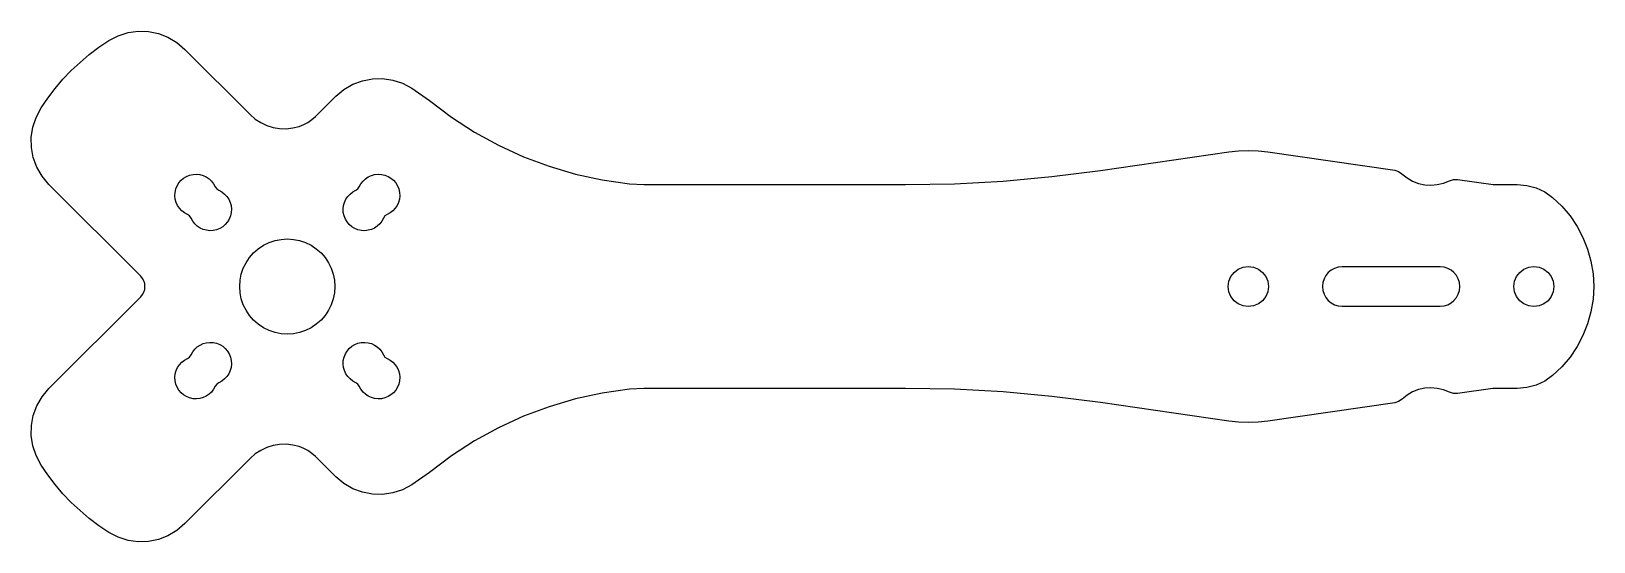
# Model space of a CAD drawing. Extents: x -465 to -31, y 948 to 1090.
import ezdxf

# ---------------------------------------------------------------- set-up
doc = ezdxf.new("R2010")
doc.units = 0

msp = doc.modelspace()

# ---------------------------------------------------------------- linework, layer by layer
for p, q in [((-446.438026, 1085.322402), (-443.6602, 1087.205)), ((-443.6602, 1087.205), (-441.040345, 1088.551358)), ((-441.040345, 1088.551358), (-438.290363, 1089.410764)), ((-438.290363, 1089.410764), (-435.471692, 1089.79037)), ((-435.471692, 1089.79037), (-432.645769, 1089.697328)), ((-432.645769, 1089.697328), (-429.874032, 1089.138788)), ((-429.874032, 1089.138788), (-427.217916, 1088.121902)), ((-427.217916, 1088.121902), (-424.73886, 1086.653823)), ((-424.73886, 1086.653823), (-422.4983, 1084.7417)), ((-451.655685, 1081.135867), (-449.104896, 1083.297656)), ((-449.104896, 1083.297656), (-446.438026, 1085.322402)), ((-422.4983, 1084.7417), (-404.3496, 1066.6116)), ((-456.388514, 1076.421588), (-454.085266, 1078.842143)), ((-454.085266, 1078.842143), (-451.655685, 1081.135867)), ((-460.595507, 1071.220411), (-458.560303, 1073.879309)), ((-458.560303, 1073.879309), (-456.388514, 1076.421588)), ((-380.58151, 1071.7066), (-378.321955, 1073.592288)), ((-378.321955, 1073.592288), (-375.82913, 1075.032133)), ((-375.82913, 1075.032133), (-373.164393, 1076.019647)), ((-373.164393, 1076.019647), (-370.389099, 1076.548344)), ((-370.389099, 1076.548344), (-367.564606, 1076.611735)), ((-367.564606, 1076.611735), (-364.752273, 1076.203333)), ((-364.752273, 1076.203333), (-362.013455, 1075.31665)), ((-362.013455, 1075.31665), (-359.40951, 1073.9452)), ((-359.40951, 1073.9452), (-354.55079, 1070.4856)), ((-463.881144, 1065.845058), (-462.48916, 1068.44995)), ((-462.48916, 1068.44995), (-462.489, 1068.45)), ((-462.489, 1068.45), (-460.595507, 1071.220411)), ((-386.24859, 1066.0823), (-380.58151, 1071.7066)), ((-354.55079, 1070.4856), (-348.429511, 1065.873162)), ((-464.785665, 1063.101776), (-463.881144, 1065.845058)), ((-404.3496, 1066.6116), (-402.93735, 1065.38498)), ((-402.93735, 1065.38498), (-401.391483, 1064.380065)), ((-401.391483, 1064.380065), (-399.737365, 1063.602935)), ((-389.49564, 1063.829936), (-388.329166, 1064.451559)), ((-388.329166, 1064.451559), (-387.242957, 1065.204702)), ((-387.242957, 1065.204702), (-386.24859, 1066.0823)), ((-348.429511, 1065.873162), (-342.016634, 1061.730392)), ((-465.209028, 1060.282117), (-464.785665, 1063.101776)), ((-465.15754, 1057.448091), (-465.209028, 1060.282117)), ((-399.737365, 1063.602935), (-398.000361, 1063.059673)), ((-398.000361, 1063.059673), (-396.205837, 1062.756357)), ((-396.205837, 1062.756357), (-394.379159, 1062.69907)), ((-394.379159, 1062.69907), (-392.545691, 1062.89389)), ((-392.545691, 1062.89389), (-390.7308, 1063.3469)), ((-390.7308, 1063.3469), (-389.49564, 1063.829936)), ((-342.016634, 1061.730392), (-335.339552, 1058.068675)), ((-464.637507, 1054.661709), (-465.15754, 1057.448091)), ((-335.339552, 1058.068675), (-328.425657, 1054.899398)), ((-168.10296, 1051.0563), (-132.39936, 1056.2213)), ((-132.39936, 1056.2213), (-129.698964, 1056.513338)), ((-129.698964, 1056.513338), (-126.98806, 1056.610684)), ((-126.98806, 1056.610684), (-124.277156, 1056.513338)), ((-124.277156, 1056.513338), (-121.57676, 1056.2213)), ((-121.57676, 1056.2213), (-86.31216, 1051.1198)), ((-463.655234, 1051.984985), (-464.637507, 1054.661709)), ((-462.217026, 1049.479928), (-463.655234, 1051.984985)), ((-328.425657, 1054.899398), (-321.30234, 1052.233946)), ((-321.30234, 1052.233946), (-313.996996, 1050.083705)), ((-181.572266, 1049.354135), (-168.10296, 1051.0563)), ((-86.31216, 1051.1198), (-85.219939, 1050.787586)), ((-460.32919, 1047.20855), (-462.217026, 1049.479928)), ((-434.79149, 1021.68835), (-460.32919, 1047.20855)), ((-425.039682, 1045.944784), (-424.683608, 1046.82637)), ((-424.683608, 1046.82637), (-424.19594, 1047.629347)), ((-424.19594, 1047.629347), (-423.589923, 1048.340468)), ((-423.589923, 1048.340468), (-422.878804, 1048.946487)), ((-422.878804, 1048.946487), (-422.075828, 1049.434157)), ((-422.075828, 1049.434157), (-421.194242, 1049.790233)), ((-421.194242, 1049.790233), (-420.247293, 1050.001468)), ((-420.247293, 1050.001468), (-419.278506, 1050.05425)), ((-419.278506, 1050.05425), (-418.333468, 1049.94991)), ((-418.333468, 1049.94991), (-417.428514, 1049.697618)), ((-417.428514, 1049.697618), (-416.57998, 1049.306543)), ((-416.57998, 1049.306543), (-415.804202, 1048.785854)), ((-415.804202, 1048.785854), (-415.117514, 1048.144721)), ((-415.117514, 1048.144721), (-414.536251, 1047.392313)), ((-414.536251, 1047.392313), (-414.07675, 1046.5378)), ((-414.07675, 1046.5378), (-413.680522, 1045.956258)), ((-374.436473, 1045.956257), (-374.04024, 1046.5378)), ((-374.04024, 1046.5378), (-373.580739, 1047.392314)), ((-373.580739, 1047.392314), (-372.999477, 1048.144723)), ((-372.999477, 1048.144723), (-372.312789, 1048.785857)), ((-372.312789, 1048.785857), (-371.53701, 1049.306547)), ((-371.53701, 1049.306547), (-370.688475, 1049.697623)), ((-370.688475, 1049.697623), (-369.783521, 1049.949916)), ((-369.783521, 1049.949916), (-368.838482, 1050.054256)), ((-368.838482, 1050.054256), (-367.869695, 1050.001474)), ((-367.869695, 1050.001474), (-366.922744, 1049.790238)), ((-366.922744, 1049.790238), (-366.041158, 1049.434162)), ((-366.041158, 1049.434162), (-365.238182, 1048.946491)), ((-365.238182, 1048.946491), (-364.527062, 1048.340471)), ((-364.527062, 1048.340471), (-363.921045, 1047.629349)), ((-363.921045, 1047.629349), (-363.433377, 1046.826371)), ((-363.433377, 1046.826371), (-363.077304, 1045.944783)), ((-313.996996, 1050.083705), (-306.537015, 1048.460061)), ((-306.537015, 1048.460061), (-298.94979, 1047.3744)), ((-298.94979, 1047.3744), (-294.95196, 1047.1624)), ((-294.95196, 1047.1624), (-222.21626, 1047.1624)), ((-222.21626, 1047.1624), (-208.642016, 1047.406243)), ((-208.642016, 1047.406243), (-195.089651, 1048.137135)), ((-195.089651, 1048.137135), (-181.572266, 1049.354135)), ((-85.219939, 1050.787586), (-84.27674, 1050.1444)), ((-84.27674, 1050.1444), (-82.861517, 1049.016116)), ((-82.861517, 1049.016116), (-81.317931, 1048.133133)), ((-81.317931, 1048.133133), (-79.676308, 1047.499836)), ((-79.676308, 1047.499836), (-77.966969, 1047.120614)), ((-77.966969, 1047.120614), (-76.220239, 1046.999852)), ((-76.220239, 1046.999852), (-74.466442, 1047.141938)), ((-74.466442, 1047.141938), (-72.735901, 1047.551258)), ((-72.735901, 1047.551258), (-71.05894, 1048.2322)), ((-71.05894, 1048.2322), (-69.972134, 1048.581728)), ((-69.972134, 1048.581728), (-68.83054, 1048.5908)), ((-68.83054, 1048.5908), (-58.95667, 1047.1624)), ((-58.95667, 1047.1624), (-52.22702, 1047.1624)), ((-52.22702, 1047.1624), (-49.569538, 1046.927026)), ((-49.569538, 1046.927026), (-47.013874, 1046.235133)), ((-425.303694, 1044.029047), (-425.250914, 1044.997834)), ((-425.199351, 1043.084009), (-425.303694, 1044.029047)), ((-425.250914, 1044.997834), (-425.039682, 1045.944784)), ((-424.947057, 1042.179056), (-425.199351, 1043.084009)), ((-424.555979, 1041.330523), (-424.947057, 1042.179056)), ((-413.680522, 1045.956258), (-413.099, 1045.56)), ((-413.099, 1045.56), (-412.244484, 1045.100503)), ((-413.099, 1045.56), (-413.099, 1045.56)), ((-412.244484, 1045.100503), (-411.492073, 1044.519243)), ((-411.492073, 1044.519243), (-410.850936, 1043.832557)), ((-410.850936, 1043.832557), (-410.330243, 1043.05678)), ((-410.330243, 1043.05678), (-409.939164, 1042.208247)), ((-409.939164, 1042.208247), (-409.686868, 1041.303294)), ((-378.430132, 1041.303294), (-378.177836, 1042.208247)), ((-378.177836, 1042.208247), (-377.786757, 1043.05678)), ((-377.786757, 1043.05678), (-377.266064, 1043.832557)), ((-377.266064, 1043.832557), (-376.624927, 1044.519243)), ((-376.624927, 1044.519243), (-375.872516, 1045.100503)), ((-375.872516, 1045.100503), (-375.018, 1045.56)), ((-375.018, 1045.56), (-374.436473, 1045.956257)), ((-375.018, 1045.56), (-375.018, 1045.56)), ((-363.169934, 1042.179053), (-363.561013, 1041.33052)), ((-362.917638, 1043.084006), (-363.169934, 1042.179053)), ((-363.077304, 1045.944783), (-362.866072, 1044.997832)), ((-362.813294, 1044.029044), (-362.917638, 1043.084006)), ((-362.866072, 1044.997832), (-362.813294, 1044.029044)), ((-47.013874, 1046.235133), (-44.618083, 1045.108049)), ((-44.618083, 1045.108049), (-42.44022, 1043.5671)), ((-42.44022, 1043.5671), (-39.862436, 1041.123015)), ((-424.035288, 1040.554746), (-424.555979, 1041.330523)), ((-423.394154, 1039.868059), (-424.035288, 1040.554746)), ((-422.641744, 1039.286799), (-423.394154, 1039.868059)), ((-421.78723, 1038.8273), (-422.641744, 1039.286799)), ((-421.205703, 1038.431043), (-421.78723, 1038.8273)), ((-420.80947, 1037.8495), (-421.205703, 1038.431043)), ((-420.349969, 1036.994986), (-420.80947, 1037.8495)), ((-409.846534, 1038.442517), (-410.202607, 1037.560929)), ((-409.635302, 1039.389468), (-409.846534, 1038.442517)), ((-409.686868, 1041.303294), (-409.582524, 1040.358256)), ((-409.582524, 1040.358256), (-409.635302, 1039.389468)), ((-378.534476, 1040.358256), (-378.430132, 1041.303294)), ((-378.481698, 1039.389468), (-378.534476, 1040.358256)), ((-378.270466, 1038.442517), (-378.481698, 1039.389468)), ((-377.914393, 1037.560929), (-378.270466, 1038.442517)), ((-367.30753, 1037.8495), (-367.767031, 1036.994986)), ((-366.911297, 1038.431043), (-367.30753, 1037.8495)), ((-366.32977, 1038.8273), (-366.911297, 1038.431043)), ((-365.475254, 1039.286797), (-366.32977, 1038.8273)), ((-364.722843, 1039.868057), (-365.475254, 1039.286797)), ((-364.081706, 1040.554743), (-364.722843, 1039.868057)), ((-363.561013, 1041.33052), (-364.081706, 1040.554743)), ((-39.862436, 1041.123015), (-37.586161, 1038.43705)), ((-37.586161, 1038.43705), (-35.624401, 1035.537313)), ((-419.768707, 1036.242577), (-420.349969, 1036.994986)), ((-419.082019, 1035.601443), (-419.768707, 1036.242577)), ((-418.30624, 1035.080753), (-419.082019, 1035.601443)), ((-417.457705, 1034.689677), (-418.30624, 1035.080753)), ((-416.552751, 1034.437384), (-417.457705, 1034.689677)), ((-415.607712, 1034.333044), (-416.552751, 1034.437384)), ((-414.638925, 1034.385826), (-415.607712, 1034.333044)), ((-413.691974, 1034.597062), (-414.638925, 1034.385826)), ((-412.810388, 1034.953138), (-413.691974, 1034.597062)), ((-412.007412, 1035.440809), (-412.810388, 1034.953138)), ((-411.296292, 1036.046829), (-412.007412, 1035.440809)), ((-410.690275, 1036.757951), (-411.296292, 1036.046829)), ((-410.202607, 1037.560929), (-410.690275, 1036.757951)), ((-377.426725, 1036.757951), (-377.914393, 1037.560929)), ((-376.820708, 1036.046829), (-377.426725, 1036.757951)), ((-376.109588, 1035.440809), (-376.820708, 1036.046829)), ((-375.306612, 1034.953138), (-376.109588, 1035.440809)), ((-374.425026, 1034.597062), (-375.306612, 1034.953138)), ((-373.478075, 1034.385826), (-374.425026, 1034.597062)), ((-372.509288, 1034.333044), (-373.478075, 1034.385826)), ((-371.564249, 1034.437384), (-372.509288, 1034.333044)), ((-370.659295, 1034.689677), (-371.564249, 1034.437384)), ((-369.81076, 1035.080753), (-370.659295, 1034.689677)), ((-369.034981, 1035.601443), (-369.81076, 1035.080753)), ((-368.348293, 1036.242577), (-369.034981, 1035.601443)), ((-367.767031, 1036.994986), (-368.348293, 1036.242577)), ((-35.624401, 1035.537313), (-33.99016, 1032.451915)), ((-403.432608, 1028.143739), (-402.131772, 1029.289191)), ((-402.131772, 1029.289191), (-400.672475, 1030.266044)), ((-400.672475, 1030.266044), (-399.096847, 1031.041406)), ((-399.096847, 1031.041406), (-397.454439, 1031.595236)), ((-397.454439, 1031.595236), (-395.767512, 1031.927534)), ((-395.767512, 1031.927534), (-394.058325, 1032.0383)), ((-394.058325, 1032.0383), (-392.349138, 1031.927534)), ((-392.349138, 1031.927534), (-390.662211, 1031.595236)), ((-390.662211, 1031.595236), (-389.019803, 1031.041406)), ((-389.019803, 1031.041406), (-387.444175, 1030.266044)), ((-387.444175, 1030.266044), (-385.984878, 1029.289191)), ((-385.984878, 1029.289191), (-384.684043, 1028.143739)), ((-33.99016, 1032.451915), (-32.696444, 1029.208966)), ((-32.696444, 1029.208966), (-31.75626, 1025.836573)), ((-406.273042, 1023.888568), (-405.514372, 1025.42415)), ((-405.514372, 1025.42415), (-404.563851, 1026.848966)), ((-404.563851, 1026.848966), (-403.432608, 1028.143739)), ((-384.684043, 1028.143739), (-383.552801, 1026.848966)), ((-383.552801, 1026.848966), (-382.602281, 1025.42415)), ((-382.602281, 1025.42415), (-381.843614, 1023.888568)), ((-31.75626, 1025.836573), (-31.182612, 1022.362848)), ((-434.28394, 1021.069727), (-434.79149, 1021.68835)), ((-433.910461, 1020.370549), (-434.28394, 1021.069727)), ((-407.28665, 1018.81), (-407.170311, 1020.562215)), ((-407.170311, 1020.562215), (-406.828732, 1022.261497)), ((-406.828732, 1022.261497), (-406.273042, 1023.888568)), ((-381.843614, 1023.888568), (-381.287929, 1022.261497)), ((-381.287929, 1022.261497), (-380.946356, 1020.562215)), ((-380.946356, 1020.562215), (-380.830025, 1018.81)), ((-132.369626, 1020.264564), (-131.815719, 1021.5974)), ((-131.815719, 1021.5974), (-130.938402, 1022.743516)), ((-130.938402, 1022.743516), (-129.7752, 1023.637919)), ((-129.7752, 1023.637919), (-128.419024, 1024.19808)), ((-128.419024, 1024.19808), (-126.9878, 1024.3848)), ((-126.9878, 1024.3848), (-125.556576, 1024.19808)), ((-125.556576, 1024.19808), (-124.2004, 1023.637919)), ((-124.2004, 1023.637919), (-123.037198, 1022.743516)), ((-123.037198, 1022.743516), (-122.159881, 1021.5974)), ((-122.159881, 1021.5974), (-121.605974, 1020.264564)), ((-105.945342, 1020.939298), (-106.263572, 1019.91218)), ((-105.441719, 1021.869101), (-105.945342, 1020.939298)), ((-104.774597, 1022.679633), (-105.441719, 1021.869101)), ((-103.965869, 1023.348943), (-104.774597, 1022.679633)), ((-103.037431, 1023.855076), (-103.965869, 1023.348943)), ((-102.011177, 1024.17608), (-103.037431, 1023.855076)), ((-100.909, 1024.29), (-102.011177, 1024.17608)), ((-73.6964, 1024.29), (-100.909, 1024.29)), ((-72.594223, 1024.17608), (-73.6964, 1024.29)), ((-71.567969, 1023.855076), (-72.594223, 1024.17608)), ((-70.639531, 1023.348943), (-71.567969, 1023.855076)), ((-69.830803, 1022.679633), (-70.639531, 1023.348943)), ((-69.163681, 1021.869101), (-69.830803, 1022.679633)), ((-68.660058, 1020.939298), (-69.163681, 1021.869101)), ((-68.341828, 1019.91218), (-68.660058, 1020.939298)), ((-52.999826, 1020.264564), (-52.445918, 1021.5974)), ((-52.445918, 1021.5974), (-51.568602, 1022.743516)), ((-51.568602, 1022.743516), (-50.4054, 1023.637919)), ((-50.4054, 1023.637919), (-49.049224, 1024.19808)), ((-49.049224, 1024.19808), (-47.618, 1024.3848)), ((-47.618, 1024.3848), (-46.186776, 1024.19808)), ((-46.186776, 1024.19808), (-44.8306, 1023.637919)), ((-44.8306, 1023.637919), (-43.667398, 1022.743516)), ((-43.667398, 1022.743516), (-42.790082, 1021.5974)), ((-42.790082, 1021.5974), (-42.236174, 1020.264564)), ((-31.182612, 1022.362848), (-30.988505, 1018.8159)), ((-434.79149, 1015.94335), (-434.28394, 1016.561973)), ((-434.28394, 1016.561973), (-433.910461, 1017.261151)), ((-433.67989, 1019.612147), (-433.910461, 1020.370549)), ((-433.910461, 1017.261151), (-433.67989, 1018.019553)), ((-433.60107, 1018.81585), (-433.67989, 1019.612147)), ((-433.67989, 1018.019553), (-433.60107, 1018.81585)), ((-407.170319, 1017.057785), (-407.28665, 1018.81)), ((-406.828746, 1015.358503), (-407.170319, 1017.057785)), ((-380.946347, 1017.057785), (-381.287933, 1015.358503)), ((-380.83, 1018.81), (-380.946347, 1017.057785)), ((-380.830025, 1018.81), (-380.83, 1018.81)), ((-132.5626, 1018.81), (-132.369626, 1020.264564)), ((-132.369626, 1017.355436), (-132.5626, 1018.81)), ((-131.815718, 1016.0226), (-132.369626, 1017.355436)), ((-121.605974, 1017.355436), (-122.159882, 1016.0226)), ((-121.605974, 1020.264564), (-121.413, 1018.81)), ((-121.413, 1018.81), (-121.605974, 1017.355436)), ((-121.413, 1018.81), (-121.413, 1018.81)), ((-106.263572, 1019.91218), (-106.374514, 1018.8097)), ((-106.374514, 1018.8097), (-106.263572, 1017.70722)), ((-106.263572, 1017.70722), (-105.945342, 1016.680102)), ((-105.945342, 1016.680102), (-105.441719, 1015.750299)), ((-69.163681, 1015.750299), (-68.660058, 1016.680102)), ((-68.660058, 1016.680102), (-68.341828, 1017.70722)), ((-68.230886, 1018.8097), (-68.341828, 1019.91218)), ((-68.341828, 1017.70722), (-68.230886, 1018.8097)), ((-53.1928, 1018.81), (-52.999826, 1020.264564)), ((-52.999826, 1017.355436), (-53.1928, 1018.81)), ((-52.445918, 1016.0226), (-52.999826, 1017.355436)), ((-42.236174, 1017.355436), (-42.790082, 1016.0226)), ((-42.236174, 1020.264564), (-42.0432, 1018.81)), ((-42.0432, 1018.81), (-42.236174, 1017.355436)), ((-42.0432, 1018.81), (-42.0432, 1018.81)), ((-30.988505, 1018.8159), (-31.182612, 1015.268952)), ((-460.32919, 990.42315), (-434.79149, 1015.94335)), ((-406.273061, 1013.731432), (-406.828746, 1015.358503)), ((-405.514394, 1012.19585), (-406.273061, 1013.731432)), ((-404.563874, 1010.771034), (-405.514394, 1012.19585)), ((-382.6023, 1012.19585), (-383.552823, 1010.771034)), ((-381.843627, 1013.731432), (-382.6023, 1012.19585)), ((-381.287933, 1015.358503), (-381.843627, 1013.731432)), ((-130.938402, 1014.876484), (-131.815718, 1016.0226)), ((-129.7752, 1013.982082), (-130.938402, 1014.876484)), ((-128.419024, 1013.42192), (-129.7752, 1013.982082)), ((-126.9878, 1013.2352), (-128.419024, 1013.42192)), ((-125.556576, 1013.42192), (-126.9878, 1013.2352)), ((-124.2004, 1013.982082), (-125.556576, 1013.42192)), ((-123.037198, 1014.876484), (-124.2004, 1013.982082)), ((-122.159882, 1016.0226), (-123.037198, 1014.876484)), ((-105.441719, 1015.750299), (-104.774597, 1014.939767)), ((-104.774597, 1014.939767), (-103.965869, 1014.270457)), ((-103.965869, 1014.270457), (-103.037431, 1013.764324)), ((-103.037431, 1013.764324), (-102.011177, 1013.44332)), ((-102.011177, 1013.44332), (-100.909, 1013.3294)), ((-100.909, 1013.3294), (-73.6964, 1013.3294)), ((-73.6964, 1013.3294), (-72.594223, 1013.44332)), ((-72.594223, 1013.44332), (-71.567969, 1013.764324)), ((-71.567969, 1013.764324), (-70.639531, 1014.270457)), ((-70.639531, 1014.270457), (-69.830803, 1014.939767)), ((-69.830803, 1014.939767), (-69.163681, 1015.750299)), ((-51.568602, 1014.876484), (-52.445918, 1016.0226)), ((-50.4054, 1013.982082), (-51.568602, 1014.876484)), ((-49.049224, 1013.42192), (-50.4054, 1013.982082)), ((-47.618, 1013.2352), (-49.049224, 1013.42192)), ((-46.186776, 1013.42192), (-47.618, 1013.2352)), ((-44.8306, 1013.982082), (-46.186776, 1013.42192)), ((-43.667398, 1014.876484), (-44.8306, 1013.982082)), ((-42.790082, 1016.0226), (-43.667398, 1014.876484)), ((-31.75626, 1011.795227), (-32.696444, 1008.422834)), ((-31.182612, 1015.268952), (-31.75626, 1011.795227)), ((-403.432632, 1009.476261), (-404.563874, 1010.771034)), ((-402.131797, 1008.330809), (-403.432632, 1009.476261)), ((-400.6725, 1007.353956), (-402.131797, 1008.330809)), ((-385.984902, 1008.330809), (-387.4442, 1007.353956)), ((-384.684067, 1009.476261), (-385.984902, 1008.330809)), ((-383.552823, 1010.771034), (-384.684067, 1009.476261)), ((-32.696444, 1008.422834), (-33.99016, 1005.179885)), ((-417.458482, 1002.933601), (-416.553527, 1003.185897)), ((-416.553527, 1003.185897), (-415.608487, 1003.29024)), ((-415.608487, 1003.29024), (-414.639698, 1003.23746)), ((-414.639698, 1003.23746), (-413.692745, 1003.026227)), ((-399.096872, 1006.578594), (-400.6725, 1007.353956)), ((-397.454464, 1006.024764), (-399.096872, 1006.578594)), ((-395.767537, 1005.692466), (-397.454464, 1006.024764)), ((-394.05835, 1005.5817), (-395.767537, 1005.692466)), ((-392.349163, 1005.692466), (-394.05835, 1005.5817)), ((-390.662236, 1006.024764), (-392.349163, 1005.692466)), ((-389.019828, 1006.578594), (-390.662236, 1006.024764)), ((-387.4442, 1007.353956), (-389.019828, 1006.578594)), ((-374.425495, 1003.025467), (-373.478542, 1003.2367)), ((-373.478542, 1003.2367), (-372.509753, 1003.28948)), ((-372.509753, 1003.28948), (-371.564713, 1003.185137)), ((-371.564713, 1003.185137), (-370.659758, 1002.932841)), ((-33.99016, 1005.179885), (-35.624401, 1002.094487)), ((-422.642518, 998.336502), (-421.788, 998.796)), ((-421.788, 998.796), (-421.206479, 999.192239)), ((-421.788, 998.796), (-421.788, 998.796)), ((-421.206479, 999.192239), (-420.81024, 999.77376)), ((-420.81024, 999.77376), (-420.350742, 1000.628278)), ((-420.350742, 1000.628278), (-419.769482, 1001.38069)), ((-419.769482, 1001.38069), (-419.082795, 1002.021828)), ((-419.082795, 1002.021828), (-418.307017, 1002.542522)), ((-418.307017, 1002.542522), (-417.458482, 1002.933601)), ((-413.692745, 1003.026227), (-412.811157, 1002.670151)), ((-412.811157, 1002.670151), (-412.008178, 1002.182481)), ((-412.008178, 1002.182481), (-411.297057, 1001.576461)), ((-411.297057, 1001.576461), (-410.691038, 1000.865339)), ((-410.691038, 1000.865339), (-410.203368, 1000.06236)), ((-410.203368, 1000.06236), (-409.847294, 999.180771)), ((-409.847294, 999.180771), (-409.636062, 998.233818)), ((-378.482178, 998.233058), (-378.270946, 999.180011)), ((-378.270946, 999.180011), (-377.914872, 1000.0616)), ((-377.914872, 1000.0616), (-377.427202, 1000.864579)), ((-377.427202, 1000.864579), (-376.821183, 1001.575701)), ((-376.821183, 1001.575701), (-376.110062, 1002.181721)), ((-376.110062, 1002.181721), (-375.307083, 1002.669391)), ((-375.307083, 1002.669391), (-374.425495, 1003.025467)), ((-370.659758, 1002.932841), (-369.811223, 1002.541762)), ((-369.811223, 1002.541762), (-369.035445, 1002.021068)), ((-369.035445, 1002.021068), (-368.348758, 1001.37993)), ((-368.348758, 1001.37993), (-367.767498, 1000.627518)), ((-367.767498, 1000.627518), (-367.308, 999.773)), ((-367.308, 999.773), (-366.911761, 999.191479)), ((-367.308, 999.773), (-367.308, 999.773)), ((-366.911761, 999.191479), (-366.33024, 998.79524)), ((-366.33024, 998.79524), (-365.47572, 998.335744)), ((-37.586161, 999.19475), (-39.862436, 996.508785)), ((-35.624401, 1002.094487), (-37.586161, 999.19475)), ((-425.30448, 993.594247), (-425.200137, 994.539287)), ((-425.200137, 994.539287), (-424.947841, 995.444242)), ((-424.947841, 995.444242), (-424.556762, 996.292777)), ((-424.556762, 996.292777), (-424.036068, 997.068555)), ((-424.036068, 997.068555), (-423.39493, 997.755242)), ((-423.39493, 997.755242), (-422.642518, 998.336502)), ((-410.331005, 994.5665), (-410.8517, 993.790722)), ((-409.939925, 995.415034), (-410.331005, 994.5665)), ((-409.687627, 996.319988), (-409.939925, 995.415034)), ((-409.583283, 997.265028), (-409.687627, 996.319988)), ((-409.636062, 998.233818), (-409.583283, 997.265028)), ((-378.534957, 997.264268), (-378.482178, 998.233058)), ((-378.430613, 996.319228), (-378.534957, 997.264268)), ((-378.178315, 995.414274), (-378.430613, 996.319228)), ((-377.787235, 994.56574), (-378.178315, 995.414274)), ((-377.26654, 993.789962), (-377.787235, 994.56574)), ((-365.47572, 998.335744), (-364.723306, 997.754485)), ((-364.723306, 997.754485), (-364.082166, 997.067798)), ((-364.082166, 997.067798), (-363.561471, 996.29202)), ((-363.561471, 996.29202), (-363.17039, 995.443486)), ((-363.17039, 995.443486), (-362.918092, 994.53853)), ((-362.918092, 994.53853), (-362.813748, 993.59349)), ((-39.862436, 996.508785), (-42.44022, 994.0647)), ((-462.217026, 988.151772), (-460.32919, 990.42315)), ((-425.2517, 992.625458), (-425.30448, 993.594247)), ((-425.040467, 991.678505), (-425.2517, 992.625458)), ((-424.684391, 990.796917), (-425.040467, 991.678505)), ((-424.196721, 989.993938), (-424.684391, 990.796917)), ((-414.537017, 990.231012), (-415.118276, 989.478598)), ((-414.07752, 991.08553), (-414.537017, 990.231012)), ((-413.681284, 991.667044), (-414.07752, 991.08553)), ((-413.09977, 992.06328), (-413.681284, 991.667044)), ((-412.245252, 992.522777), (-413.09977, 992.06328)), ((-411.492838, 993.104036), (-412.245252, 992.522777)), ((-410.8517, 993.790722), (-411.492838, 993.104036)), ((-376.625402, 993.103276), (-377.26654, 993.789962)), ((-375.872988, 992.522017), (-376.625402, 993.103276)), ((-375.01847, 992.06252), (-375.872988, 992.522017)), ((-374.43695, 991.666286), (-375.01847, 992.06252)), ((-374.04071, 991.08477), (-374.43695, 991.666286)), ((-373.581214, 990.23025), (-374.04071, 991.08477)), ((-372.999955, 989.477836), (-373.581214, 990.23025)), ((-363.433834, 990.796156), (-363.921504, 989.993177)), ((-363.077759, 991.677746), (-363.433834, 990.796156)), ((-362.866526, 992.624699), (-363.077759, 991.677746)), ((-362.813748, 993.59349), (-362.866526, 992.624699)), ((-298.94995, 990.2574), (-306.537175, 989.171739)), ((-294.95212, 990.46943), (-298.94995, 990.2574)), ((-222.21932, 990.46943), (-294.95212, 990.46943)), ((-208.643662, 990.225541), (-222.21932, 990.46943)), ((-195.08989, 989.494502), (-208.643662, 990.225541)), ((-79.676379, 990.131994), (-81.316945, 989.499195)), ((-77.968184, 990.511054), (-79.676379, 990.131994)), ((-76.222621, 990.631996), (-77.968184, 990.511054)), ((-74.469951, 990.490438), (-76.222621, 990.631996)), ((-72.740437, 990.082), (-74.469951, 990.490438)), ((-71.06434, 989.4023), (-72.740437, 990.082)), ((-58.99553, 990.46943), (-68.83729, 989.04464)), ((-52.22702, 990.46943), (-58.99553, 990.46943)), ((-49.56954, 990.704797), (-52.22702, 990.46943)), ((-47.013877, 991.396683), (-49.56954, 990.704797)), ((-44.618085, 992.523759), (-47.013877, 991.396683)), ((-42.44022, 994.0647), (-44.618085, 992.523759)), ((-463.655234, 985.646715), (-462.217026, 988.151772)), ((-423.590701, 989.282817), (-424.196721, 989.993938)), ((-422.879579, 988.676798), (-423.590701, 989.282817)), ((-422.0766, 988.189128), (-422.879579, 988.676798)), ((-421.195011, 987.833054), (-422.0766, 988.189128)), ((-420.248058, 987.621822), (-421.195011, 987.833054)), ((-419.279268, 987.569043), (-420.248058, 987.621822)), ((-418.334228, 987.673387), (-419.279268, 987.569043)), ((-417.429274, 987.925685), (-418.334228, 987.673387)), ((-416.58074, 988.316765), (-417.429274, 987.925685)), ((-415.804962, 988.83746), (-416.58074, 988.316765)), ((-415.118276, 989.478598), (-415.804962, 988.83746)), ((-372.313268, 988.836696), (-372.999955, 989.477836)), ((-371.53749, 988.316001), (-372.313268, 988.836696)), ((-370.688956, 987.92492), (-371.53749, 988.316001)), ((-369.784, 987.672622), (-370.688956, 987.92492)), ((-368.83896, 987.568278), (-369.784, 987.672622)), ((-367.870169, 987.621056), (-368.83896, 987.568278)), ((-366.923216, 987.832289), (-367.870169, 987.621056)), ((-366.041626, 988.188364), (-366.923216, 987.832289)), ((-365.238647, 988.676034), (-366.041626, 988.188364)), ((-364.527524, 989.282054), (-365.238647, 988.676034)), ((-363.921504, 989.993177), (-364.527524, 989.282054)), ((-313.997156, 987.548095), (-321.3025, 985.397854)), ((-306.537175, 989.171739), (-313.997156, 987.548095)), ((-181.571108, 988.277253), (-195.08989, 989.494502)), ((-168.10042, 986.57474), (-181.571108, 988.277253)), ((-132.40012, 981.4096), (-168.10042, 986.57474)), ((-86.30832, 986.51535), (-121.57302, 981.41008)), ((-85.216834, 986.847346), (-86.30832, 986.51535)), ((-84.27414, 987.48991), (-85.216834, 986.847346)), ((-82.859619, 988.617041), (-84.27414, 987.48991)), ((-81.316945, 989.499195), (-82.859619, 988.617041)), ((-69.978118, 989.053462), (-71.06434, 989.4023)), ((-68.83729, 989.04464), (-69.978118, 989.053462)), ((-465.15754, 980.183609), (-464.637507, 982.969991)), ((-464.637507, 982.969991), (-463.655234, 985.646715)), ((-328.425817, 982.732402), (-335.339712, 979.563125)), ((-321.3025, 985.397854), (-328.425817, 982.732402)), ((-129.698592, 981.117437), (-132.40012, 981.4096)), ((-121.57302, 981.41008), (-124.274522, 981.117678)), ((-465.209028, 977.349583), (-465.15754, 980.183609)), ((-464.785665, 974.529924), (-465.209028, 977.349583)), ((-335.339712, 979.563125), (-342.016794, 975.901408)), ((-126.986553, 981.02013), (-129.698592, 981.117437)), ((-124.274522, 981.117678), (-126.986553, 981.02013)), ((-463.881144, 971.786642), (-464.785665, 974.529924)), ((-401.391634, 973.251704), (-402.937504, 972.2468)), ((-399.737513, 974.028822), (-401.391634, 973.251704)), ((-398.000509, 974.572074), (-399.737513, 974.028822)), ((-396.205986, 974.875379), (-398.000509, 974.572074)), ((-394.37931, 974.932657), (-396.205986, 974.875379)), ((-392.545846, 974.737828), (-394.37931, 974.932657)), ((-390.73096, 974.28481), (-392.545846, 974.737828)), ((-389.495802, 973.801783), (-390.73096, 974.28481)), ((-388.329329, 973.18017), (-389.495802, 973.801783)), ((-387.24312, 972.427037), (-388.329329, 973.18017)), ((-342.016794, 975.901408), (-348.429671, 971.758638)), ((-462.48916, 969.18175), (-463.881144, 971.786642)), ((-460.595667, 966.411339), (-462.48916, 969.18175)), ((-404.34976, 971.02019), (-422.49846, 952.89009)), ((-402.937504, 972.2468), (-404.34976, 971.02019)), ((-386.24875, 971.54945), (-387.24312, 972.427037)), ((-380.58167, 965.92514), (-386.24875, 971.54945)), ((-348.429671, 971.758638), (-354.55095, 967.1462)), ((-458.560463, 963.752441), (-460.595667, 966.411339)), ((-378.322115, 964.039454), (-380.58167, 965.92514)), ((-375.829289, 962.59961), (-378.322115, 964.039454)), ((-354.55095, 967.1462), (-359.40967, 963.68655)), ((-456.388674, 961.210162), (-458.560463, 963.752441)), ((-454.085426, 958.789607), (-456.388674, 961.210162)), ((-373.164551, 961.612097), (-375.829289, 962.59961)), ((-370.389257, 961.083402), (-373.164551, 961.612097)), ((-367.564765, 961.020012), (-370.389257, 961.083402)), ((-364.752431, 961.428415), (-367.564765, 961.020012)), ((-362.013614, 962.315098), (-364.752431, 961.428415)), ((-359.40967, 963.68655), (-362.013614, 962.315098)), ((-451.655845, 956.495883), (-454.085426, 958.789607)), ((-449.105056, 954.334094), (-451.655845, 956.495883)), ((-446.438186, 952.309348), (-449.105056, 954.334094)), ((-443.66036, 950.42675), (-446.438186, 952.309348)), ((-424.739017, 950.977962), (-427.218071, 949.509877)), ((-422.49846, 952.89009), (-424.739017, 950.977962)), ((-441.040502, 949.080396), (-443.66036, 950.42675)), ((-438.290518, 948.220995), (-441.040502, 949.080396)), ((-435.471846, 947.841394), (-438.290518, 948.220995)), ((-432.645922, 947.934441), (-435.471846, 947.841394)), ((-429.874185, 948.492986), (-432.645922, 947.934441)), ((-427.218071, 949.509877), (-429.874185, 948.492986))]:
    msp.add_line(p, q)

doc.saveas('drawing.dxf')
